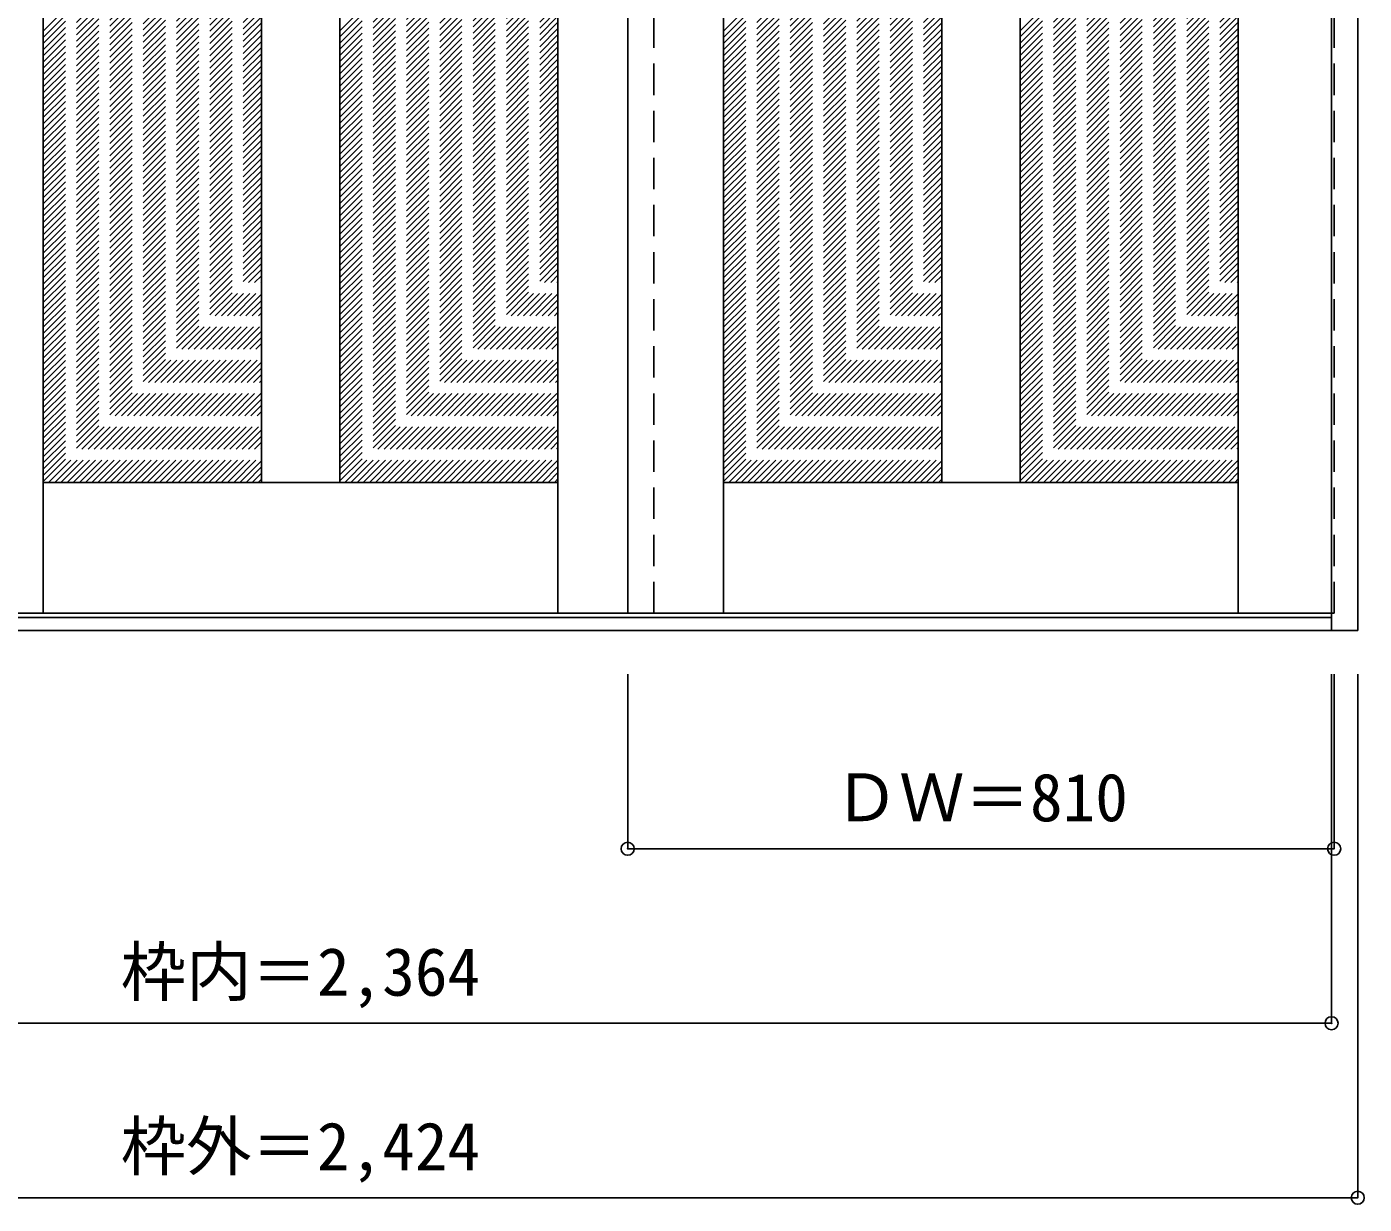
# Model space of a CAD drawing. Units: millimetres, scale not verified. Extents: x -1747 to 1229, y -1660 to 1052.
# Drawn here: x -304 to 1229, y -1660 to -310 of the extents above; entities that cross this region are included whole.
import ezdxf
from ezdxf.enums import TextEntityAlignment as Align

# ---------------------------------------------------------------- set-up
doc = ezdxf.new("R2010")
doc.units = ezdxf.units.MM
doc.header["$LTSCALE"] = 30
doc.header["$PDMODE"] = 32
doc.header["$PDSIZE"] = 15
doc.linetypes.add('DASHED1', pattern=[1.8, 1.2, -0.6])
doc.layers.add('0-0', color=4, linetype='DASHED1')
doc.layers.add('0-1_寸法', color=7, linetype='Continuous')
doc.styles.add('ＭＳ ゴシック', font='')
doc.styles.get('ＭＳ ゴシック').set_extended_font_data('MS Gothic')

msp = doc.modelspace()

# ---------------------------------------------------------------- linework, layer by layer
at = {"layer": '0-0', "color": 3, "linetype": 'Continuous'}
for p, q in [((1191.94, -1002.48), (1191.94, 1044.52)), ((1221.94, -1002.48), (1221.94, 1044.52)), ((-285.06, -982.48), (-285.06, 1000.52)), ((304.94, -982.48), (304.94, 1000.52)), ((384.94, -982.48), (384.94, 1000.52)), ((494.94, -982.48), (494.94, 1000.52)), ((1084.94, -982.48), (1084.94, 1000.52)), ((-35.06, 865.52), (-35.06, -832.48)), ((54.94, 865.52), (54.94, -832.48)), ((744.94, 865.52), (744.94, -832.48)), ((834.94, 865.52), (834.94, -832.48)), ((-285.06, -832.48), (304.94, -832.48)), ((494.94, -832.48), (1084.94, -832.48)), ((-1172.06, -982.48), (1191.94, -982.48)), ((1191.94, -987.48), (-1172.06, -987.48)), ((1221.94, -1002.48), (-1202.06, -1002.48))]:
    msp.add_line(p, q, dxfattribs=at)
at = {"layer": '0-0'}
for p, q in [((414.94, -982.48), (414.94, 1000.52)), ((-285.06, -315.33), (-35.06, -65.33)), ((-285.06, -322.4), (-35.06, -72.4)), ((54.94, -314.74), (304.94, -64.74)), ((54.94, -321.81), (304.94, -71.81)), ((494.94, -315.33), (744.94, -65.33)), ((494.94, -322.4), (744.94, -72.4)), ((834.94, -314.74), (1084.94, -64.74)), ((834.94, -321.81), (1084.94, -71.81)), ((-285.06, -329.47), (-35.06, -79.47)), ((-285.06, -336.54), (-35.06, -86.54)), ((54.94, -328.88), (304.94, -78.88)), ((54.94, -335.95), (304.94, -85.95)), ((494.94, -329.47), (744.94, -79.47)), ((494.94, -336.54), (744.94, -86.54)), ((834.94, -328.88), (1084.94, -78.88)), ((834.94, -335.95), (1084.94, -85.95)), ((-285.06, -343.61), (-35.06, -93.61)), ((-285.06, -350.69), (-35.06, -100.69)), ((54.94, -343.03), (304.94, -93.03)), ((54.94, -350.1), (304.94, -100.1)), ((54.94, -357.17), (304.94, -107.17)), ((494.94, -343.61), (744.94, -93.61)), ((494.94, -350.69), (744.94, -100.69)), ((834.94, -343.03), (1084.94, -93.03)), ((834.94, -350.1), (1084.94, -100.1)), ((834.94, -357.17), (1084.94, -107.17)), ((-285.06, -357.76), (-35.06, -107.76)), ((-285.06, -364.83), (-35.06, -114.83)), ((-285.06, -371.9), (-35.06, -121.9)), ((54.94, -364.24), (304.94, -114.24)), ((54.94, -371.31), (304.94, -121.31)), ((494.94, -357.76), (744.94, -107.76)), ((494.94, -364.83), (744.94, -114.83)), ((494.94, -371.9), (744.94, -121.9)), ((834.94, -364.24), (1084.94, -114.24)), ((834.94, -371.31), (1084.94, -121.31)), ((-285.06, -378.97), (-35.06, -128.97)), ((-285.06, -386.04), (-35.06, -136.04)), ((54.94, -378.38), (304.94, -128.38)), ((54.94, -385.45), (304.94, -135.45)), ((494.94, -378.97), (744.94, -128.97)), ((494.94, -386.04), (744.94, -136.04)), ((834.94, -378.38), (1084.94, -128.38)), ((834.94, -385.45), (1084.94, -135.45)), ((-285.06, -393.11), (-35.06, -143.11)), ((-285.06, -400.18), (-35.06, -150.18)), ((54.94, -392.52), (304.94, -142.52)), ((54.94, -399.59), (304.94, -149.59)), ((494.94, -393.11), (744.94, -143.11)), ((494.94, -400.18), (744.94, -150.18)), ((834.94, -392.52), (1084.94, -142.52)), ((834.94, -399.59), (1084.94, -149.59)), ((-285.06, -407.25), (-35.06, -157.25)), ((-285.06, -414.33), (-35.06, -164.33)), ((54.94, -406.67), (304.94, -156.67)), ((54.94, -413.74), (304.94, -163.74)), ((494.94, -407.25), (744.94, -157.25)), ((494.94, -414.33), (744.94, -164.33)), ((834.94, -406.67), (1084.94, -156.67)), ((834.94, -413.74), (1084.94, -163.74)), ((-285.06, -421.4), (-35.06, -171.4)), ((-285.06, -428.47), (-35.06, -178.47)), ((54.94, -420.81), (304.94, -170.81)), ((54.94, -427.88), (304.94, -177.88)), ((494.94, -421.4), (744.94, -171.4)), ((494.94, -428.47), (744.94, -178.47)), ((834.94, -420.81), (1084.94, -170.81)), ((834.94, -427.88), (1084.94, -177.88)), ((-285.06, -435.54), (-35.06, -185.54)), ((-285.06, -442.61), (-35.06, -192.61)), ((54.94, -434.95), (304.94, -184.95)), ((54.94, -442.02), (304.94, -192.02)), ((54.94, -449.09), (304.94, -199.09)), ((494.94, -435.54), (744.94, -185.54)), ((494.94, -442.61), (744.94, -192.61)), ((834.94, -434.95), (1084.94, -184.95)), ((834.94, -442.02), (1084.94, -192.02)), ((834.94, -449.09), (1084.94, -199.09)), ((-285.06, -449.68), (-35.06, -199.68)), ((-285.06, -456.75), (-35.06, -206.75)), ((-285.06, -463.82), (-35.06, -213.82)), ((54.94, -456.16), (304.94, -206.16)), ((54.94, -463.23), (304.94, -213.23)), ((494.94, -449.68), (744.94, -199.68)), ((494.94, -456.75), (744.94, -206.75)), ((494.94, -463.82), (744.94, -213.82)), ((834.94, -456.16), (1084.94, -206.16)), ((834.94, -463.23), (1084.94, -213.23)), ((-285.06, -470.89), (-35.06, -220.89)), ((-285.06, -477.96), (-35.06, -227.96)), ((54.94, -470.3), (304.94, -220.3)), ((54.94, -477.38), (304.94, -227.38)), ((494.94, -470.89), (744.94, -220.89)), ((494.94, -477.96), (744.94, -227.96)), ((834.94, -470.3), (1084.94, -220.3)), ((834.94, -477.38), (1084.94, -227.38)), ((-285.06, -485.04), (-35.06, -235.04)), ((-285.06, -492.11), (-35.06, -242.11)), ((54.94, -484.45), (304.94, -234.45)), ((54.94, -491.52), (304.94, -241.52)), ((494.94, -485.04), (744.94, -235.04)), ((494.94, -492.11), (744.94, -242.11)), ((834.94, -484.45), (1084.94, -234.45)), ((834.94, -491.52), (1084.94, -241.52)), ((-285.06, -499.18), (-35.06, -249.18)), ((-285.06, -506.25), (-35.06, -256.25)), ((54.94, -498.59), (304.94, -248.59)), ((54.94, -505.66), (304.94, -255.66)), ((494.94, -499.18), (744.94, -249.18)), ((494.94, -506.25), (744.94, -256.25)), ((834.94, -498.59), (1084.94, -248.59)), ((834.94, -505.66), (1084.94, -255.66)), ((-285.06, -513.32), (-35.06, -263.32)), ((-285.06, -520.39), (-35.06, -270.39)), ((54.94, -512.73), (304.94, -262.73)), ((54.94, -519.8), (304.94, -269.8)), ((494.94, -513.32), (744.94, -263.32)), ((494.94, -520.39), (744.94, -270.39)), ((834.94, -512.73), (1084.94, -262.73)), ((834.94, -519.8), (1084.94, -269.8)), ((-285.06, -527.46), (-35.06, -277.46)), ((-285.06, -534.53), (-35.06, -284.53)), ((54.94, -526.87), (304.94, -276.87)), ((54.94, -533.94), (304.94, -283.94)), ((54.94, -541.02), (304.94, -291.02)), ((494.94, -527.46), (744.94, -277.46)), ((494.94, -534.53), (744.94, -284.53)), ((834.94, -526.87), (1084.94, -276.87)), ((834.94, -533.94), (1084.94, -283.94)), ((834.94, -541.02), (1084.94, -291.02)), ((-285.06, -541.6), (-35.06, -291.6)), ((-285.06, -548.68), (-35.06, -298.68)), ((-285.06, -555.75), (-35.06, -305.75)), ((54.94, -548.09), (304.94, -298.09)), ((54.94, -555.16), (304.94, -305.16)), ((494.94, -541.6), (744.94, -291.6)), ((494.94, -548.68), (744.94, -298.68)), ((494.94, -555.75), (744.94, -305.75)), ((834.94, -548.09), (1084.94, -298.09)), ((834.94, -555.16), (1084.94, -305.16)), ((-285.06, -562.82), (-35.06, -312.82)), ((-285.06, -569.89), (-35.06, -319.89)), ((54.94, -562.23), (304.94, -312.23)), ((54.94, -569.3), (304.94, -319.3)), ((494.94, -562.82), (744.94, -312.82)), ((494.94, -569.89), (744.94, -319.89)), ((834.94, -562.23), (1084.94, -312.23)), ((834.94, -569.3), (1084.94, -319.3)), ((-285.06, -576.96), (-35.06, -326.96)), ((-285.06, -584.03), (-35.06, -334.03)), ((54.94, -576.37), (304.94, -326.37)), ((54.94, -583.44), (304.94, -333.44)), ((494.94, -576.96), (744.94, -326.96)), ((494.94, -584.03), (744.94, -334.03)), ((834.94, -576.37), (1084.94, -326.37)), ((834.94, -583.44), (1084.94, -333.44)), ((-285.06, -591.1), (-35.06, -341.1)), ((-285.06, -598.17), (-35.06, -348.17)), ((54.94, -590.51), (304.94, -340.51)), ((54.94, -597.58), (304.94, -347.58)), ((494.94, -591.1), (744.94, -341.1)), ((494.94, -598.17), (744.94, -348.17)), ((834.94, -590.51), (1084.94, -340.51)), ((834.94, -597.58), (1084.94, -347.58)), ((-285.06, -605.24), (-35.06, -355.24)), ((-285.06, -612.32), (-35.06, -362.32)), ((54.94, -604.66), (304.94, -354.66)), ((54.94, -611.73), (304.94, -361.73)), ((494.94, -605.24), (744.94, -355.24)), ((494.94, -612.32), (744.94, -362.32)), ((834.94, -604.66), (1084.94, -354.66)), ((834.94, -611.73), (1084.94, -361.73)), ((-285.06, -619.39), (-35.06, -369.39)), ((-285.06, -626.46), (-35.06, -376.46)), ((54.94, -618.8), (304.94, -368.8)), ((54.94, -625.87), (304.94, -375.87)), ((54.94, -632.94), (304.94, -382.94)), ((494.94, -619.39), (744.94, -369.39)), ((494.94, -626.46), (744.94, -376.46)), ((834.94, -618.8), (1084.94, -368.8)), ((834.94, -625.87), (1084.94, -375.87)), ((834.94, -632.94), (1084.94, -382.94)), ((-285.06, -633.53), (-35.06, -383.53)), ((-285.06, -640.6), (-35.06, -390.6)), ((-285.06, -647.67), (-35.06, -397.67)), ((54.94, -640.01), (304.94, -390.01)), ((54.94, -647.08), (304.94, -397.08)), ((494.94, -633.53), (744.94, -383.53)), ((494.94, -640.6), (744.94, -390.6)), ((494.94, -647.67), (744.94, -397.67)), ((834.94, -640.01), (1084.94, -390.01)), ((834.94, -647.08), (1084.94, -397.08)), ((-285.06, -654.74), (-35.06, -404.74)), ((-285.06, -661.81), (-35.06, -411.81)), ((54.94, -654.15), (304.94, -404.15)), ((54.94, -661.22), (304.94, -411.22)), ((494.94, -654.74), (744.94, -404.74)), ((494.94, -661.81), (744.94, -411.81)), ((834.94, -654.15), (1084.94, -404.15)), ((834.94, -661.22), (1084.94, -411.22)), ((-285.06, -668.88), (-35.06, -418.88)), ((-285.06, -675.95), (-35.06, -425.95)), ((54.94, -668.29), (304.94, -418.29)), ((54.94, -675.37), (304.94, -425.37)), ((494.94, -668.88), (744.94, -418.88)), ((494.94, -675.95), (744.94, -425.95)), ((834.94, -668.29), (1084.94, -418.29)), ((834.94, -675.37), (1084.94, -425.37)), ((-285.06, -683.03), (-35.06, -433.03)), ((-285.06, -690.1), (-35.06, -440.1)), ((54.94, -682.44), (304.94, -432.44)), ((54.94, -689.51), (304.94, -439.51)), ((494.94, -683.03), (744.94, -433.03)), ((494.94, -690.1), (744.94, -440.1)), ((834.94, -682.44), (1084.94, -432.44)), ((834.94, -689.51), (1084.94, -439.51)), ((-285.06, -697.17), (-35.06, -447.17)), ((-285.06, -704.24), (-35.06, -454.24)), ((54.94, -696.58), (304.94, -446.58)), ((54.94, -703.65), (304.94, -453.65)), ((494.94, -697.17), (744.94, -447.17)), ((494.94, -704.24), (744.94, -454.24)), ((834.94, -696.58), (1084.94, -446.58)), ((834.94, -703.65), (1084.94, -453.65)), ((-285.06, -711.31), (-35.06, -461.31)), ((-285.06, -718.38), (-35.06, -468.38)), ((54.94, -710.72), (304.94, -460.72)), ((54.94, -717.79), (304.94, -467.79)), ((54.94, -724.86), (304.94, -474.86)), ((494.94, -711.31), (744.94, -461.31)), ((494.94, -718.38), (744.94, -468.38)), ((834.94, -710.72), (1084.94, -460.72)), ((834.94, -717.79), (1084.94, -467.79)), ((834.94, -724.86), (1084.94, -474.86)), ((-285.06, -725.45), (-35.06, -475.45)), ((-285.06, -732.52), (-35.06, -482.52)), ((-285.06, -739.59), (-35.06, -489.59)), ((54.94, -731.93), (304.94, -481.93)), ((54.94, -739.01), (304.94, -489.01)), ((494.94, -725.45), (744.94, -475.45)), ((494.94, -732.52), (744.94, -482.52)), ((494.94, -739.59), (744.94, -489.59)), ((834.94, -731.93), (1084.94, -481.93)), ((834.94, -739.01), (1084.94, -489.01)), ((-285.06, -746.67), (-35.06, -496.67)), ((-285.06, -753.74), (-35.06, -503.74)), ((54.94, -746.08), (304.94, -496.08)), ((54.94, -753.15), (304.94, -503.15)), ((494.94, -746.67), (744.94, -496.67)), ((494.94, -753.74), (744.94, -503.74)), ((834.94, -746.08), (1084.94, -496.08)), ((834.94, -753.15), (1084.94, -503.15)), ((-285.06, -760.81), (-35.06, -510.81)), ((-285.06, -767.88), (-35.06, -517.88)), ((54.94, -760.22), (304.94, -510.22)), ((54.94, -767.29), (304.94, -517.29)), ((494.94, -760.81), (744.94, -510.81)), ((494.94, -767.88), (744.94, -517.88)), ((834.94, -760.22), (1084.94, -510.22)), ((834.94, -767.29), (1084.94, -517.29)), ((-285.06, -774.95), (-35.06, -524.95)), ((-285.06, -782.02), (-35.06, -532.02)), ((54.94, -774.36), (304.94, -524.36)), ((54.94, -781.43), (304.94, -531.43)), ((494.94, -774.95), (744.94, -524.95)), ((494.94, -782.02), (744.94, -532.02)), ((834.94, -774.36), (1084.94, -524.36)), ((834.94, -781.43), (1084.94, -531.43)), ((-285.06, -789.09), (-35.06, -539.09)), ((-285.06, -796.16), (-35.06, -546.16)), ((54.94, -788.5), (304.94, -538.5)), ((54.94, -795.57), (304.94, -545.57)), ((494.94, -789.09), (744.94, -539.09)), ((494.94, -796.16), (744.94, -546.16)), ((834.94, -788.5), (1084.94, -538.5)), ((834.94, -795.57), (1084.94, -545.57)), ((-285.06, -803.23), (-35.06, -553.23)), ((-285.06, -810.3), (-35.06, -560.3)), ((-285.06, -817.38), (-35.06, -567.38)), ((54.94, -802.65), (304.94, -552.65)), ((54.94, -809.72), (304.94, -559.72)), ((54.94, -816.79), (304.94, -566.79)), ((494.94, -803.23), (744.94, -553.23)), ((494.94, -810.3), (744.94, -560.3)), ((494.94, -817.38), (744.94, -567.38)), ((834.94, -802.65), (1084.94, -552.65)), ((834.94, -809.72), (1084.94, -559.72)), ((834.94, -816.79), (1084.94, -566.79)), ((-285.06, -824.45), (-35.06, -574.45)), ((-285.06, -831.52), (-35.06, -581.52)), ((54.94, -823.86), (304.94, -573.86)), ((54.94, -830.93), (304.94, -580.93)), ((494.94, -824.45), (744.94, -574.45)), ((494.94, -831.52), (744.94, -581.52)), ((834.94, -823.86), (1084.94, -573.86)), ((834.94, -830.93), (1084.94, -580.93)), ((-278.96, -832.48), (-35.06, -588.59)), ((-271.88, -832.48), (-35.06, -595.66)), ((60.46, -832.48), (304.94, -588)), ((67.53, -832.48), (304.94, -595.07)), ((501.04, -832.48), (744.94, -588.59)), ((508.12, -832.48), (744.94, -595.66)), ((840.46, -832.48), (1084.94, -588)), ((847.53, -832.48), (1084.94, -595.07)), ((-264.81, -832.48), (-35.06, -602.73)), ((-257.74, -832.48), (-35.06, -609.8)), ((74.6, -832.48), (304.94, -602.14)), ((81.67, -832.48), (304.94, -609.21)), ((515.19, -832.48), (744.94, -602.73)), ((522.26, -832.48), (744.94, -609.8)), ((854.6, -832.48), (1084.94, -602.14)), ((861.67, -832.48), (1084.94, -609.21)), ((-250.67, -832.48), (-35.06, -616.87)), ((-243.6, -832.48), (-35.06, -623.94)), ((88.74, -832.48), (304.94, -616.28)), ((95.81, -832.48), (304.94, -623.36)), ((529.33, -832.48), (744.94, -616.87)), ((536.4, -832.48), (744.94, -623.94)), ((868.74, -832.48), (1084.94, -616.28)), ((875.81, -832.48), (1084.94, -623.36)), ((-236.53, -832.48), (-35.06, -631.02)), ((-229.46, -832.48), (-35.06, -638.09)), ((102.88, -832.48), (304.94, -630.43)), ((109.95, -832.48), (304.94, -637.5)), ((543.47, -832.48), (744.94, -631.02)), ((550.54, -832.48), (744.94, -638.09)), ((882.88, -832.48), (1084.94, -630.43)), ((889.95, -832.48), (1084.94, -637.5)), ((-222.39, -832.48), (-35.06, -645.16)), ((-215.32, -832.48), (-35.06, -652.23)), ((-208.25, -832.48), (-35.06, -659.3)), ((117.02, -832.48), (304.94, -644.57)), ((124.09, -832.48), (304.94, -651.64)), ((131.17, -832.48), (304.94, -658.71)), ((557.61, -832.48), (744.94, -645.16)), ((564.68, -832.48), (744.94, -652.23)), ((571.75, -832.48), (744.94, -659.3)), ((897.02, -832.48), (1084.94, -644.57)), ((904.09, -832.48), (1084.94, -651.64)), ((911.17, -832.48), (1084.94, -658.71)), ((-201.17, -832.48), (-35.06, -666.37)), ((-194.1, -832.48), (-35.06, -673.44)), ((138.24, -832.48), (304.94, -665.78)), ((145.31, -832.48), (304.94, -672.85)), ((578.83, -832.48), (744.94, -666.37)), ((585.9, -832.48), (744.94, -673.44)), ((918.24, -832.48), (1084.94, -665.78)), ((925.31, -832.48), (1084.94, -672.85)), ((-187.03, -832.48), (-35.06, -680.51)), ((-179.96, -832.48), (-35.06, -687.58)), ((152.38, -832.48), (304.94, -679.92)), ((159.45, -832.48), (304.94, -687)), ((592.97, -832.48), (744.94, -680.51)), ((600.04, -832.48), (744.94, -687.58)), ((932.38, -832.48), (1084.94, -679.92)), ((939.45, -832.48), (1084.94, -687)), ((-172.89, -832.48), (-35.06, -694.66)), ((-165.82, -832.48), (-35.06, -701.73)), ((166.52, -832.48), (304.94, -694.07)), ((173.59, -832.48), (304.94, -701.14)), ((607.11, -832.48), (744.94, -694.66)), ((614.18, -832.48), (744.94, -701.73)), ((946.52, -832.48), (1084.94, -694.07)), ((953.59, -832.48), (1084.94, -701.14)), ((-158.75, -832.48), (-35.06, -708.8)), ((-151.68, -832.48), (-35.06, -715.87)), ((180.66, -832.48), (304.94, -708.21)), ((187.73, -832.48), (304.94, -715.28)), ((621.25, -832.48), (744.94, -708.8)), ((628.32, -832.48), (744.94, -715.87)), ((960.66, -832.48), (1084.94, -708.21)), ((967.73, -832.48), (1084.94, -715.28)), ((-144.61, -832.48), (-35.06, -722.94)), ((-137.53, -832.48), (-35.06, -730.01)), ((194.81, -832.48), (304.94, -722.35)), ((201.88, -832.48), (304.94, -729.42)), ((635.39, -832.48), (744.94, -722.94)), ((642.47, -832.48), (744.94, -730.01)), ((974.81, -832.48), (1084.94, -722.35)), ((981.88, -832.48), (1084.94, -729.42)), ((-130.46, -832.48), (-35.06, -737.08)), ((-123.39, -832.48), (-35.06, -744.15)), ((-116.32, -832.48), (-35.06, -751.22)), ((208.95, -832.48), (304.94, -736.49)), ((216.02, -832.48), (304.94, -743.56)), ((223.09, -832.48), (304.94, -750.64)), ((649.54, -832.48), (744.94, -737.08)), ((656.61, -832.48), (744.94, -744.15)), ((663.68, -832.48), (744.94, -751.22)), ((988.95, -832.48), (1084.94, -736.49)), ((996.02, -832.48), (1084.94, -743.56)), ((1003.09, -832.48), (1084.94, -750.64)), ((-109.25, -832.48), (-35.06, -758.29)), ((-102.18, -832.48), (-35.06, -765.37)), ((230.16, -832.48), (304.94, -757.71)), ((237.23, -832.48), (304.94, -764.78)), ((670.75, -832.48), (744.94, -758.29)), ((677.82, -832.48), (744.94, -765.37)), ((1010.16, -832.48), (1084.94, -757.71)), ((1017.23, -832.48), (1084.94, -764.78)), ((-95.11, -832.48), (-35.06, -772.44)), ((-88.04, -832.48), (-35.06, -779.51)), ((244.3, -832.48), (304.94, -771.85)), ((251.37, -832.48), (304.94, -778.92)), ((684.89, -832.48), (744.94, -772.44)), ((691.96, -832.48), (744.94, -779.51)), ((1024.3, -832.48), (1084.94, -771.85)), ((1031.37, -832.48), (1084.94, -778.92)), ((-80.97, -832.48), (-35.06, -786.58)), ((-73.89, -832.48), (-35.06, -793.65)), ((258.45, -832.48), (304.94, -785.99)), ((265.52, -832.48), (304.94, -793.06)), ((699.03, -832.48), (744.94, -786.58)), ((706.11, -832.48), (744.94, -793.65)), ((1038.45, -832.48), (1084.94, -785.99)), ((1045.52, -832.48), (1084.94, -793.06)), ((-66.82, -832.48), (-35.06, -800.72)), ((-59.75, -832.48), (-35.06, -807.79)), ((272.59, -832.48), (304.94, -800.13)), ((279.66, -832.48), (304.94, -807.2)), ((713.18, -832.48), (744.94, -800.72)), ((720.25, -832.48), (744.94, -807.79)), ((1052.59, -832.48), (1084.94, -800.13)), ((1059.66, -832.48), (1084.94, -807.2)), ((-52.68, -832.48), (-35.06, -814.86)), ((-45.61, -832.48), (-35.06, -821.93)), ((286.73, -832.48), (304.94, -814.27)), ((293.8, -832.48), (304.94, -821.35)), ((727.32, -832.48), (744.94, -814.86)), ((734.39, -832.48), (744.94, -821.93)), ((1066.73, -832.48), (1084.94, -814.27)), ((1073.8, -832.48), (1084.94, -821.35)), ((-38.54, -832.48), (-35.06, -829.01)), ((300.87, -832.48), (304.94, -828.42)), ((741.46, -832.48), (744.94, -829.01)), ((1080.87, -832.48), (1084.94, -828.42))]:
    msp.add_line(p, q, dxfattribs=at)
msp.add_lwpolyline([(1191.94, -982.48), (1194.94, -982.48), (1194.94, 1000.52), (1191.94, 1000.52)], dxfattribs=at)
at = {"layer": '0-1_寸法', "color": 4}
for p, q in [((384.94, -1252.48), (384.94, -1052.48)), ((1194.94, -1252.48), (1194.94, -1052.48)), ((1194.94, -1252.48), (384.94, -1252.48))]:
    msp.add_line(p, q, dxfattribs=at)
for points in [[(-1202.06, -1652.48), (1221.94, -1652.48), (1221.94, -1052.48)], [(-1172.06, -1452.48), (1191.94, -1452.48), (1191.94, -1052.48)]]:
    msp.add_lwpolyline(points, dxfattribs=at)
at = {"layer": '0-1_寸法'}
for p in [(384.94, -1252.48), (1194.94, -1252.48), (1191.94, -1452.48), (1221.94, -1652.48)]:
    msp.add_point(p, dxfattribs=at)

# ---------------------------------------------------------------- texts
at = {"layer": '0-1_寸法', "style": 'ＭＳ ゴシック'}
for s, p in [('ＤＷ＝810', (621.19, -1237.48)), ('枠内＝2,364', (-196.31, -1437.48)), ('枠外＝2,424', (-196.31, -1637.48))]:
    msp.add_text(s, height=54.99, dxfattribs=at).set_placement(p, align=Align.BOTTOM_LEFT)

doc.saveas('drawing.dxf')
